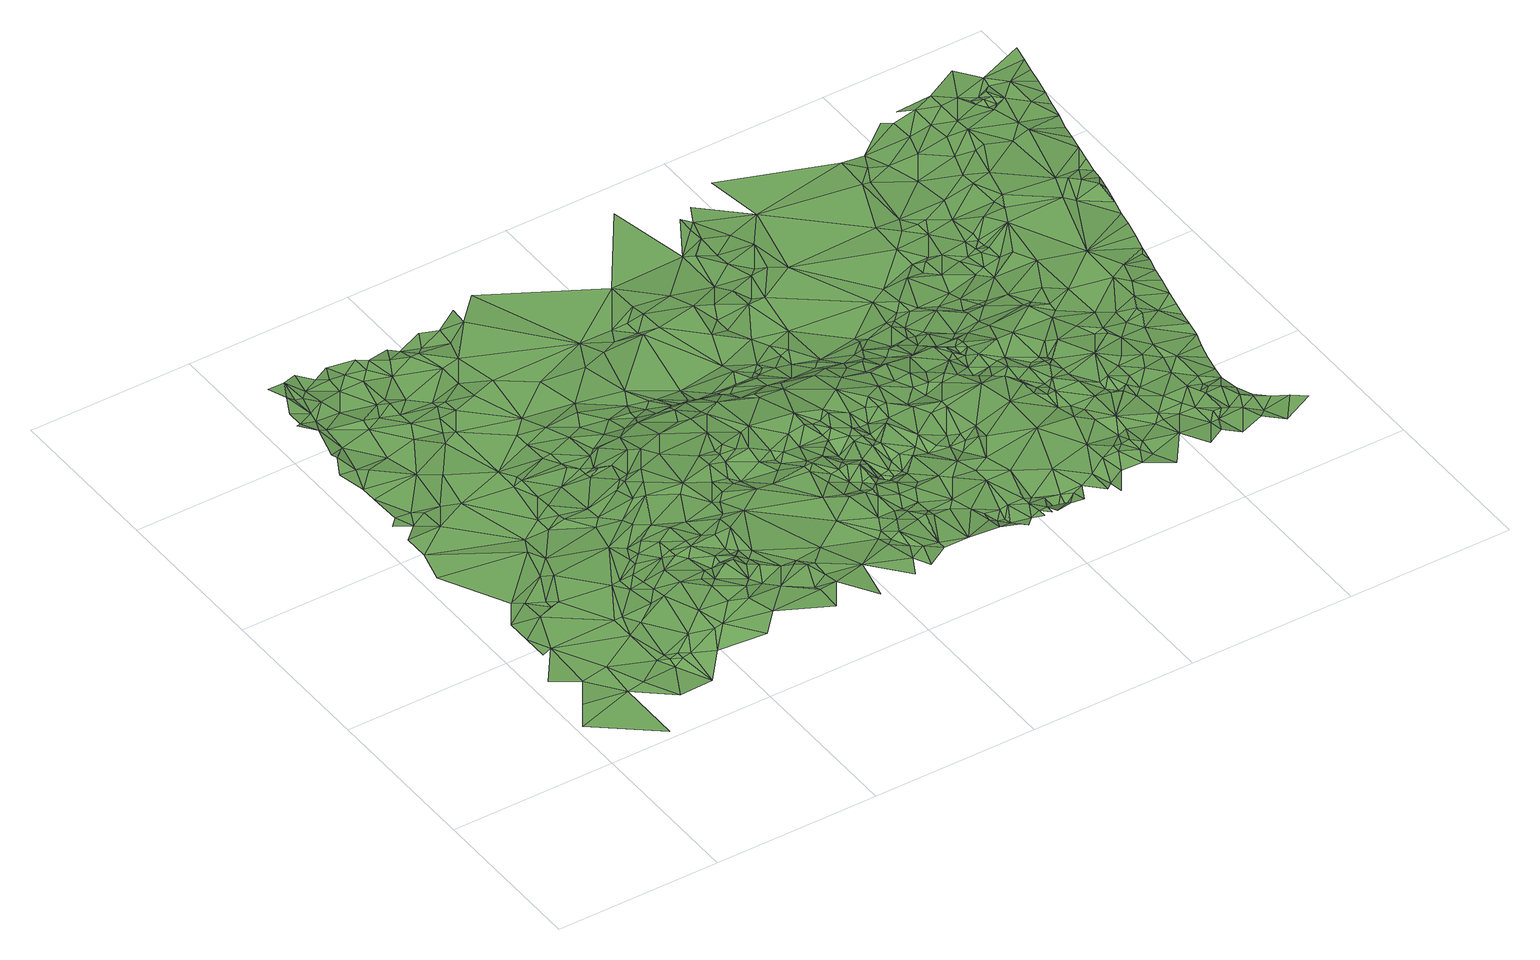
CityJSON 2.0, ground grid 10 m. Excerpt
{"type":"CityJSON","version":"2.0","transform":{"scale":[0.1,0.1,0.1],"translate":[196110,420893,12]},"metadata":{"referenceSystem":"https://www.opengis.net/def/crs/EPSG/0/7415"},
"CityObjects":{
"plantcover1":{"type":"PlantCover","attributes":{"3df_class":"Forest","bgt_fysiekvoorkomen":"groenvoorziening","bgt_status":"bestaand","identificatienamespace":"NL.IMGeo","begroeidterreindeeloptalud":"true","plus_fysiekvoorkomen":"gras- en kruidachtigen","relatievehoogteligging":0,"aantal_punten":0},"geometry":[{"type":"MultiSurface","lod":"1","boundaries":[[[0,1,2]],[[3,2,1]],[[2,4,0]],[[4,5,6]],[[7,5,8]],[[2,9,4]],[[9,5,4]],[[9,2,10]],[[11,8,5]],[[12,8,11]],[[2,13,10]],[[9,14,5]],[[11,15,12]],[[10,16,9]],[[15,17,12]],[[10,13,18]],[[11,5,19]],[[16,10,18]],[[11,20,15]],[[9,16,14]],[[5,14,19]],[[18,13,21]],[[22,20,11]],[[20,23,15]],[[17,24,25]],[[15,26,17]],[[16,18,27]],[[28,25,24]],[[22,11,19]],[[16,27,29]],[[20,22,23]],[[30,31,28]],[[27,18,32]],[[14,16,29]],[[32,18,21]],[[23,26,15]],[[33,29,27]],[[27,32,33]],[[34,35,36]],[[37,32,21]],[[36,31,30]],[[37,33,32]],[[22,38,23]],[[14,29,39]],[[29,33,40]],[[14,41,19]],[[42,37,21]],[[17,26,24]],[[36,43,34]],[[33,37,40]],[[38,26,23]],[[34,43,44]],[[14,39,41]],[[29,40,39]],[[45,30,28]],[[30,46,36]],[[47,22,19]],[[36,46,43]],[[48,37,42]],[[40,37,48]],[[28,24,45]],[[22,47,38]],[[49,50,51]],[[19,41,47]],[[39,52,41]],[[53,50,49]],[[38,54,26]],[[55,39,40]],[[46,30,56]],[[46,56,43]],[[49,51,57]],[[58,48,42]],[[48,59,40]],[[54,24,26]],[[60,51,44]],[[60,44,43]],[[55,52,39]],[[52,61,41]],[[40,59,55]],[[41,61,47]],[[58,59,48]],[[62,63,53]],[[49,62,53]],[[56,30,64]],[[42,65,58]],[[57,51,60]],[[64,30,45]],[[56,60,43]],[[45,24,54]],[[55,66,52]],[[62,67,63]],[[68,67,69]],[[66,61,52]],[[57,70,49]],[[71,59,58]],[[72,55,59]],[[73,54,38]],[[74,47,61]],[[66,75,61]],[[73,38,47]],[[70,62,49]],[[55,72,66]],[[61,76,74]],[[76,61,75]],[[77,67,62]],[[69,67,78]],[[54,79,45]],[[69,80,81]],[[72,59,82]],[[70,57,60]],[[83,75,66]],[[82,59,71]],[[58,65,84]],[[64,85,56]],[[77,78,67]],[[72,83,66]],[[80,69,78]],[[86,71,58]],[[73,47,74]],[[87,74,76]],[[60,56,85]],[[80,88,81]],[[45,89,64]],[[58,84,86]],[[76,75,90]],[[74,87,91]],[[62,92,77]],[[83,90,75]],[[89,45,79]],[[93,72,82]],[[92,62,70]],[[80,94,88]],[[95,88,96]],[[91,73,74]],[[90,87,76]],[[97,78,77]],[[72,98,83]],[[79,54,99]],[[78,100,80]],[[94,96,88]],[[93,98,72]],[[101,82,71]],[[102,91,87]],[[73,99,54]],[[94,80,103]],[[104,93,82]],[[101,71,86]],[[90,102,87]],[[105,70,60]],[[103,80,100]],[[103,96,94]],[[106,77,92]],[[83,107,90]],[[97,77,106]],[[91,102,108]],[[64,89,109]],[[100,78,97]],[[101,104,82]],[[73,91,108]],[[98,93,104]],[[64,110,85]],[[111,83,98]],[[111,107,83]],[[89,79,112]],[[85,113,60]],[[96,103,114]],[[92,70,105]],[[90,115,102]],[[102,116,108]],[[107,117,90]],[[118,98,104]],[[112,79,119]],[[103,100,114]],[[86,84,120]],[[90,117,115]],[[115,116,102]],[[119,79,99]],[[110,64,109]],[[121,96,114]],[[104,101,122]],[[123,101,86]],[[111,98,118]],[[112,124,89]],[[125,118,104]],[[126,73,108]],[[105,60,113]],[[104,122,125]],[[107,127,117]],[[89,124,128]],[[106,92,129]],[[111,127,107]],[[109,89,128]],[[116,130,108]],[[100,97,131]],[[117,132,115]],[[133,111,118]],[[114,100,131]],[[120,123,86]],[[99,73,134]],[[125,135,118]],[[101,123,122]],[[113,85,110]],[[136,97,106]],[[127,132,117]],[[115,137,116]],[[135,133,118]],[[133,127,111]],[[134,73,126]],[[112,119,138]],[[130,126,108]],[[139,119,99]],[[140,121,114]],[[141,92,105]],[[122,142,125]],[[124,112,138]],[[129,92,141]],[[135,125,142]],[[84,143,120]],[[137,115,132]],[[130,116,137]],[[136,106,129]],[[109,128,144]],[[119,139,138]],[[131,97,136]],[[122,145,142]],[[114,146,140]],[[84,147,143]],[[99,134,139]],[[146,114,131]],[[135,148,133]],[[123,149,122]],[[110,109,150]],[[144,150,109]],[[135,142,148]],[[128,124,151]],[[133,152,127]],[[153,132,127]],[[122,149,145]],[[154,105,113]],[[142,145,148]],[[105,154,141]],[[155,129,141]],[[137,132,153]],[[138,151,124]],[[128,151,144]],[[148,156,133]],[[157,123,120]],[[152,133,156]],[[136,129,158]],[[113,110,159]],[[158,129,155]],[[130,137,160]],[[161,126,130]],[[162,139,134]],[[127,163,153]],[[152,163,127]],[[161,134,126]],[[145,164,148]],[[145,149,164]],[[157,149,123]],[[140,146,165]],[[166,146,131]],[[120,143,167]],[[139,168,138]],[[113,159,154]],[[160,137,153]],[[156,148,169]],[[136,170,131]],[[148,164,169]],[[158,171,136]],[[172,110,150]],[[152,156,169]],[[150,144,172]],[[149,157,164]],[[173,141,154]],[[161,162,134]],[[168,139,162]],[[120,174,157]],[[165,146,166]],[[167,175,120]],[[136,171,170]],[[166,131,170]],[[155,141,176]],[[158,155,177]],[[164,178,169]],[[143,147,179]],[[180,144,151]],[[159,173,154]],[[157,178,164]],[[175,174,120]],[[177,171,158]],[[138,181,151]],[[152,182,163]],[[160,183,130]],[[169,182,152]],[[143,179,167]],[[184,153,163]],[[185,159,110]],[[184,160,153]],[[183,161,130]],[[138,168,186]],[[176,141,173]],[[178,182,169]],[[172,144,187]],[[144,180,187]],[[155,188,177]],[[162,189,168]],[[186,181,138]],[[110,172,190]],[[161,191,162]],[[192,178,157]],[[166,193,165]],[[170,194,166]],[[179,195,167]],[[159,196,173]],[[167,195,175]],[[192,157,174]],[[163,182,184]],[[155,176,188]],[[171,197,170]],[[189,162,191]],[[190,185,110]],[[177,197,171]],[[198,151,181]],[[192,174,175]],[[189,186,168]],[[180,151,199]],[[194,193,166]],[[151,198,199]],[[200,160,184]],[[173,196,176]],[[194,170,197]],[[175,195,201]],[[201,192,175]],[[202,183,160]],[[186,189,203]],[[204,191,161]],[[178,205,182]],[[200,202,160]],[[187,180,199]],[[206,172,187]],[[192,207,178]],[[191,208,189]],[[204,161,183]],[[193,194,209]],[[181,210,198]],[[172,206,190]],[[176,211,188]],[[211,176,196]],[[181,186,212]],[[189,208,203]],[[213,196,159]],[[194,197,209]],[[205,184,182]],[[179,214,195]],[[199,198,215]],[[203,212,186]],[[215,198,210]],[[210,181,212]],[[159,185,213]],[[201,207,192]],[[214,179,216]],[[195,214,201]],[[191,204,208]],[[217,187,199]],[[178,207,205]],[[187,217,206]],[[212,215,210]],[[205,200,184]],[[204,183,202]],[[218,177,188]],[[217,199,215]],[[197,219,209]],[[196,220,211]],[[197,177,218]],[[206,221,190]],[[200,222,202]],[[188,211,223]],[[224,185,190]],[[212,203,225]],[[214,207,201]],[[203,208,226]],[[225,215,212]],[[205,222,200]],[[217,221,206]],[[213,220,196]],[[219,227,209]],[[228,217,215]],[[197,229,219]],[[208,204,230]],[[231,204,202]],[[232,202,222]],[[221,224,190]],[[225,203,226]],[[228,215,225]],[[224,213,185]],[[223,211,220]],[[223,218,188]],[[232,231,202]],[[208,230,226]],[[233,217,228]],[[197,218,229]],[[221,217,233]],[[219,234,227]],[[219,229,234]],[[205,235,222]],[[236,204,231]],[[228,225,237]],[[222,235,232]],[[238,205,207]],[[204,239,230]],[[237,233,228]],[[237,225,226]],[[240,224,221]],[[207,214,241]],[[213,242,220]],[[243,221,233]],[[234,229,244]],[[245,231,232]],[[204,236,239]],[[220,242,223]],[[229,218,244]],[[243,233,237]],[[226,230,246]],[[245,232,235]],[[243,240,221]],[[234,244,247]],[[248,214,249]],[[224,250,213]],[[251,218,223]],[[236,231,252]],[[237,226,246]],[[231,245,252]],[[253,224,240]],[[244,218,251]],[[254,214,248]],[[207,241,238]],[[242,251,223]],[[254,241,214]],[[255,235,205]],[[256,234,247]],[[235,257,245]],[[258,243,237]],[[252,245,257]],[[205,238,255]],[[242,213,259]],[[236,252,260]],[[261,247,244]],[[224,253,250]],[[239,236,262]],[[263,240,243]],[[237,246,264]],[[261,244,251]],[[265,257,235]],[[252,257,260]],[[230,239,266]],[[258,237,264]],[[236,260,262]],[[246,230,266]],[[263,253,240]],[[213,250,259]],[[263,243,258]],[[267,239,262]],[[254,248,268]],[[241,254,269]],[[265,235,255]],[[247,270,256]],[[238,241,271]],[[272,248,273]],[[268,269,254]],[[261,270,247]],[[260,257,274]],[[239,267,266]],[[269,271,241]],[[275,257,265]],[[268,248,272]],[[267,262,276]],[[262,260,277]],[[278,264,246]],[[279,258,264]],[[263,258,279]],[[280,269,268]],[[280,271,269]],[[271,281,238]],[[276,262,277]],[[238,282,255]],[[274,257,275]],[[280,268,272]],[[283,253,263]],[[266,267,276]],[[284,261,251]],[[250,253,283]],[[273,285,272]],[[266,286,246]],[[277,260,287]],[[287,260,274]],[[282,238,281]],[[278,246,286]],[[279,288,263]],[[289,265,255]],[[280,290,271]],[[291,279,264]],[[292,275,265]],[[293,280,272]],[[288,283,263]],[[281,271,290]],[[261,284,270]],[[294,264,278]],[[251,242,295]],[[282,296,255]],[[292,265,289]],[[297,276,277]],[[291,264,294]],[[297,266,276]],[[272,285,293]],[[298,288,279]],[[275,299,274]],[[296,300,255]],[[259,250,301]],[[300,289,255]],[[280,302,290]],[[287,274,303]],[[297,277,287]],[[259,295,242]],[[294,278,286]],[[293,302,280]],[[291,298,279]],[[299,304,274]],[[305,281,290]],[[282,281,306]],[[292,299,275]],[[283,288,298]],[[307,250,283]],[[308,286,266]],[[303,274,304]],[[282,306,296]],[[270,284,309]],[[310,291,294]],[[297,308,266]],[[311,292,289]],[[294,286,312]],[[250,307,301]],[[281,305,313]],[[284,251,295]],[[287,303,314]],[[300,296,315]],[[316,293,285]],[[317,305,290]],[[281,313,306]],[[318,289,300]],[[319,299,292]],[[314,297,287]],[[302,317,290]],[[296,306,320]],[[321,304,299]],[[291,322,298]],[[322,291,310]],[[323,283,298]],[[303,304,321]],[[312,286,308]],[[289,318,311]],[[293,324,302]],[[320,315,296]],[[292,311,319]],[[319,321,299]],[[325,310,294]],[[323,307,283]],[[315,318,300]],[[314,308,297]],[[298,322,323]],[[326,305,317]],[[313,305,326]],[[324,317,302]],[[320,306,327]],[[325,294,312]],[[324,293,328]],[[306,313,327]],[[322,310,325]],[[316,328,293]],[[311,318,329]],[[295,259,301]],[[320,330,315]],[[321,331,303]],[[320,327,330]],[[315,329,318]],[[319,311,332]],[[333,321,319]],[[307,323,334]],[[334,323,322]],[[331,314,303]],[[335,312,308]],[[317,324,336]],[[308,314,335]],[[326,337,313]],[[327,313,338]],[[329,332,311]],[[317,339,326]],[[340,322,325]],[[340,334,322]],[[312,335,325]],[[330,327,338]],[[315,341,329]],[[324,328,336]],[[332,333,319]],[[313,337,338]],[[339,317,336]],[[333,331,321]],[[315,330,342]],[[339,337,326]],[[343,340,325]],[[343,334,340]],[[330,338,344]],[[315,342,341]],[[329,345,332]],[[301,307,346]],[[341,345,329]],[[347,307,334]],[[328,316,348]],[[330,344,342]],[[325,335,349]],[[350,284,295]],[[349,343,325]],[[336,328,348]],[[332,351,333]],[[338,352,344]],[[337,353,338]],[[354,314,331]],[[347,334,343]],[[345,355,332]],[[344,352,342]],[[314,356,335]],[[339,357,337]],[[345,341,358]],[[333,359,331]],[[360,343,349]],[[336,361,339]],[[338,362,352]],[[342,358,341]],[[332,363,351]],[[338,353,362]],[[301,346,295]],[[357,353,337]],[[348,316,364]],[[355,363,332]],[[365,333,351]],[[342,352,366]],[[348,361,336]],[[349,335,367]],[[360,347,343]],[[358,355,345]],[[366,358,342]],[[314,354,356]],[[361,357,339]],[[362,368,352]],[[359,333,369]],[[369,333,365]],[[366,352,370]],[[316,371,372]],[[360,349,373]],[[316,372,364]],[[352,368,370]],[[363,365,351]],[[359,354,331]],[[335,374,367]],[[366,370,358]],[[357,375,353]],[[335,356,374]],[[373,349,367]],[[347,360,376]],[[368,362,377]],[[353,378,362]],[[348,364,361]],[[379,363,355]],[[379,355,358]],[[307,347,380]],[[346,307,380]],[[368,377,370]],[[360,373,376]],[[370,381,358]],[[378,353,375]],[[365,363,382]],[[359,369,383]],[[377,362,378]],[[354,359,383]],[[346,384,295]],[[370,377,381]],[[369,365,385]],[[373,367,386]],[[357,361,387]],[[367,374,386]],[[388,358,381]],[[387,375,357]],[[382,363,379]],[[383,369,385]],[[358,388,379]],[[364,372,389]],[[374,356,390]],[[365,382,385]],[[381,377,391]],[[392,354,383]],[[372,371,393]],[[391,377,378]],[[376,373,394]],[[385,392,383]],[[394,373,386]],[[372,393,389]],[[378,375,387]],[[381,391,395]],[[388,381,395]],[[371,396,393]],[[371,397,396]],[[364,389,398]],[[295,384,399]],[[382,379,400]],[[356,354,401]],[[400,379,388]],[[392,402,354]],[[361,403,387]],[[376,404,347]],[[385,382,405]],[[385,406,392]],[[364,407,361]],[[390,356,401]],[[346,380,384]],[[389,393,398]],[[386,374,408]],[[378,409,391]],[[410,388,395]],[[374,390,408]],[[391,411,395]],[[405,382,400]],[[376,394,412]],[[385,405,406]],[[400,388,413]],[[414,350,295]],[[378,387,409]],[[396,415,393]],[[413,388,410]],[[401,354,402]],[[397,416,396]],[[406,402,392]],[[410,395,411]],[[398,393,415]],[[394,386,408]],[[411,391,409]],[[407,403,361]],[[417,405,400]],[[417,400,413]],[[364,398,407]],[[415,396,418]],[[404,376,412]],[[396,416,419]],[[408,390,401]],[[420,405,417]],[[380,347,421]],[[405,422,406]],[[398,415,418]],[[423,399,384]],[[422,402,406]],[[347,404,421]],[[424,387,403]],[[411,425,410]],[[413,410,426]],[[418,396,419]],[[422,405,420]],[[384,380,423]],[[412,394,427]],[[426,417,413]],[[424,409,387]],[[409,425,411]],[[420,417,428]],[[295,399,414]],[[408,427,394]],[[398,418,407]],[[425,426,410]],[[420,428,422]],[[428,417,426]],[[402,429,401]],[[399,423,430]],[[408,401,431]],[[422,429,402]],[[419,432,418]],[[403,407,433]],[[434,435,419]],[[424,403,433]],[[409,436,425]],[[404,412,437]],[[437,412,427]],[[436,409,424]],[[419,435,432]],[[407,418,438]],[[422,428,439]],[[423,380,440]],[[418,432,438]],[[426,425,441]],[[428,426,442]],[[380,421,440]],[[443,399,430]],[[425,436,441]],[[431,401,444]],[[435,445,432]],[[435,446,445]],[[422,439,429]],[[447,437,427]],[[430,423,448]],[[427,408,449]],[[404,437,450]],[[408,431,449]],[[442,426,441]],[[401,429,444]],[[428,451,439]],[[451,428,442]],[[436,424,452]],[[436,453,441]],[[448,423,440]],[[438,432,454]],[[447,450,437]],[[455,421,404]],[[433,407,456]],[[457,424,433]],[[449,447,427]],[[407,438,456]],[[432,445,458]],[[436,452,453]],[[450,455,404]],[[414,399,443]],[[432,458,454]],[[429,439,459]],[[443,430,448]],[[431,444,449]],[[460,452,424]],[[459,439,451]],[[461,450,447]],[[456,438,454]],[[462,440,421]],[[463,451,442]],[[460,424,457]],[[441,453,464]],[[442,441,465]],[[457,433,456]],[[445,466,458]],[[466,445,467]],[[459,451,463]],[[468,447,449]],[[450,461,455]],[[453,452,464]],[[468,461,447]],[[469,444,429]],[[463,442,465]],[[429,459,470]],[[468,455,461]],[[454,458,471]],[[452,460,472]],[[441,464,473]],[[474,421,455]],[[466,467,475]],[[449,444,476]],[[473,465,441]],[[440,477,448]],[[470,459,463]],[[470,469,429]],[[471,458,466]],[[464,452,478]],[[460,457,479]],[[452,472,478]],[[474,462,421]],[[480,468,449]],[[454,481,456]],[[476,444,469]],[[448,482,443]],[[483,466,475]],[[484,463,465]],[[460,479,472]],[[477,440,462]],[[471,466,483]],[[470,463,484]],[[485,455,468]],[[486,449,476]],[[481,454,471]],[[482,414,443]],[[449,486,480]],[[483,475,487]],[[488,479,457]],[[487,475,489]],[[471,483,487]],[[480,485,468]],[[464,478,490]],[[478,472,491]],[[490,473,464]],[[482,448,477]],[[469,470,492]],[[493,476,469]],[[472,479,491]],[[485,494,455]],[[455,494,474]],[[484,465,495]],[[465,473,495]],[[471,487,496]],[[496,487,489]],[[497,457,456]],[[474,498,462]],[[470,484,499]],[[498,500,462]],[[491,479,488]],[[496,481,471]],[[462,500,477]],[[493,469,501]],[[490,478,491]],[[501,469,492]],[[480,486,502]],[[492,470,503]],[[490,495,473]],[[485,480,504]],[[486,476,505]],[[470,499,503]],[[497,488,457]],[[484,495,506]],[[504,494,485]],[[499,484,506]],[[505,476,493]],[[481,497,456]],[[480,502,507]],[[502,486,505]],[[507,504,480]],[[508,481,496]],[[509,477,500]],[[510,492,503]],[[493,501,511]],[[501,492,510]],[[496,512,508]],[[513,474,494]],[[503,499,514]],[[474,515,498]],[[502,505,507]],[[505,493,511]],[[504,513,494]],[[498,515,500]],[[482,516,414]],[[488,517,491]],[[499,506,518]],[[510,503,514]],[[477,519,482]],[[511,501,520]],[[501,510,520]],[[495,521,506]],[[504,507,513]],[[490,491,522]],[[514,499,518]],[[523,508,512]],[[490,522,495]],[[515,509,500]],[[477,509,519]],[[524,505,511]],[[507,505,525]],[[474,513,515]],[[508,526,481]],[[506,521,518]],[[524,511,520]],[[517,488,497]],[[508,523,527]],[[525,505,524]],[[526,497,481]],[[528,529,523]],[[514,518,530]],[[495,522,521]],[[510,514,531]],[[520,510,531]],[[517,522,491]],[[518,521,532]],[[524,520,533]],[[509,515,534]],[[519,516,482]],[[535,414,516]],[[509,534,519]],[[529,527,523]],[[518,532,530]],[[526,508,527]],[[531,514,530]],[[536,513,507]],[[525,537,507]],[[538,525,524]],[[533,520,531]],[[521,539,532]],[[538,524,533]],[[513,540,515]],[[521,522,539]],[[515,541,534]],[[537,536,507]],[[529,542,527]],[[537,525,538]],[[540,541,515]],[[543,530,532]],[[527,544,526]],[[545,538,533]],[[526,546,497]],[[543,531,530]],[[531,547,533]],[[532,539,543]],[[527,542,544]],[[548,517,497]],[[529,549,542]],[[539,522,550]],[[545,533,547]],[[519,534,551]],[[552,516,519]],[[534,541,551]],[[553,538,545]],[[538,554,537]],[[555,522,517]],[[546,548,497]],[[556,547,531]],[[550,557,539]],[[551,541,540]],[[519,558,552]],[[545,547,559]],[[554,538,553]],[[550,522,560]],[[561,543,539]],[[561,539,557]],[[556,531,543]],[[542,562,544]],[[549,563,542]],[[554,536,537]],[[544,564,526]],[[519,551,558]],[[553,545,559]],[[560,522,555]],[[546,526,565]],[[548,566,517]],[[542,563,562]],[[566,567,517]],[[567,555,517]],[[568,540,513]],[[569,559,547]],[[547,556,570]],[[543,561,571]],[[549,572,563]],[[568,513,536]],[[516,552,573]],[[562,564,544]],[[564,565,526]],[[557,550,574]],[[575,556,543]],[[570,569,547]],[[576,572,549]],[[571,575,543]],[[550,560,574]],[[577,552,558]],[[563,578,562]],[[574,561,557]],[[553,559,579]],[[546,580,548]],[[540,581,551]],[[582,571,561]],[[583,536,554]],[[562,578,564]],[[566,548,584]],[[575,585,556]],[[586,554,553]],[[577,573,552]],[[560,555,587]],[[578,563,588]],[[575,571,582]],[[570,556,589]],[[579,559,569]],[[572,588,563]],[[546,590,580]],[[558,551,591]],[[565,590,546]],[[592,555,567]],[[585,589,556]],[[516,573,593]],[[567,566,594]],[[566,584,594]],[[574,560,587]],[[582,561,595]],[[561,574,595]],[[596,585,575]],[[589,569,570]],[[548,597,584]],[[580,597,548]],[[587,555,592]],[[582,596,575]],[[592,567,594]],[[516,593,598]],[[586,553,579]],[[599,564,578]],[[600,589,585]],[[588,599,578]],[[600,585,596]],[[581,591,551]],[[540,601,581]],[[594,584,602]],[[583,554,586]],[[597,602,584]],[[565,564,603]],[[592,594,604]],[[582,605,596]],[[569,606,579]],[[587,607,574]],[[607,595,574]],[[558,608,577]],[[565,603,590]],[[605,582,595]],[[609,569,589]],[[605,600,596]],[[603,564,599]],[[602,604,594]],[[592,610,587]],[[600,611,589]],[[591,608,558]],[[572,576,612]],[[568,536,583]],[[580,590,613]],[[580,613,597]],[[606,569,609]],[[577,614,573]],[[588,572,612]],[[604,610,592]],[[605,615,600]],[[568,601,540]],[[587,616,607]],[[579,617,586]],[[617,579,606]],[[607,616,595]],[[597,618,602]],[[593,573,619]],[[615,611,600]],[[611,620,589]],[[620,609,589]],[[602,618,604]],[[599,588,621]],[[616,587,610]],[[608,591,581]],[[590,603,613]],[[593,619,598]],[[622,583,586]],[[604,618,610]],[[606,623,617]],[[586,617,622]],[[623,606,609]],[[595,624,605]],[[608,614,577]],[[614,619,573]],[[603,599,621]],[[625,618,597]],[[624,595,616]],[[624,615,605]],[[625,597,613]],[[581,601,608]],[[621,588,612]],[[611,615,626]],[[616,610,627]],[[620,628,609]],[[609,628,623]],[[622,629,583]],[[611,626,620]],[[610,618,630]],[[603,631,613]],[[632,622,617]],[[568,583,629]],[[624,626,615]],[[627,610,633]],[[628,620,626]],[[616,627,634]],[[603,621,635]],[[618,625,636]],[[610,630,633]],[[623,637,617]],[[630,618,638]],[[629,622,632]],[[618,636,638]],[[639,625,613]],[[640,631,603]],[[637,623,628]],[[624,616,641]],[[621,612,642]],[[634,627,633]],[[634,641,616]],[[637,632,617]],[[631,639,613]],[[643,601,568]],[[644,603,635]],[[645,568,629]],[[614,646,619]],[[644,640,603]],[[630,647,633]],[[635,621,642]],[[636,625,648]],[[601,646,608]],[[647,630,638]],[[645,629,632]],[[647,634,633]],[[646,649,619]],[[614,608,646]],[[624,650,626]],[[639,648,625]],[[628,626,651]],[[645,643,568]],[[642,612,652]],[[647,653,634]],[[654,645,632]],[[631,655,639]],[[624,641,650]],[[640,655,631]],[[637,654,632]],[[635,642,652]],[[656,657,612]],[[650,651,626]],[[637,628,658]],[[639,659,648]],[[653,660,634]],[[651,658,628]],[[655,659,639]],[[661,638,636]],[[660,641,634]],[[640,662,655]],[[612,657,652]],[[636,648,661]],[[638,661,647]],[[640,644,662]],[[653,647,663]],[[664,644,635]],[[665,654,637]],[[659,655,662]],[[652,666,635]],[[667,657,656]],[[654,668,645]],[[648,659,661]],[[660,653,663]],[[645,668,643]],[[662,644,669]],[[658,670,637]],[[664,635,666]],[[637,670,665]],[[664,669,644]],[[662,671,659]],[[643,672,601]],[[647,661,663]],[[669,671,662]],[[665,673,654]],[[658,651,674]],[[641,675,650]],[[676,652,657]],[[659,671,677]],[[652,676,666]],[[678,651,650]],[[658,674,670]],[[659,677,661]],[[670,679,665]],[[667,680,657]],[[641,660,681]],[[601,682,646]],[[668,654,673]],[[667,683,680]],[[657,684,676]],[[680,684,657]],[[671,669,685]],[[679,670,686]],[[663,681,660]],[[674,686,670]],[[679,673,665]],[[664,666,687]],[[664,688,669]],[[674,651,678]],[[671,685,677]],[[668,689,643]],[[666,676,687]],[[677,690,661]],[[684,691,676]],[[692,663,661]],[[675,641,681]],[[680,691,684]],[[650,675,678]],[[679,686,693]],[[686,674,693]],[[669,688,685]],[[601,672,682]],[[680,683,694]],[[664,687,688]],[[676,691,695]],[[663,696,681]],[[697,691,680]],[[673,698,668]],[[676,695,687]],[[690,677,699]],[[663,692,696]],[[689,672,643]],[[677,685,699]],[[661,690,700]],[[701,693,674]],[[694,697,680]],[[702,668,698]],[[702,689,668]],[[697,695,691]],[[703,692,661]],[[674,678,701]],[[679,704,673]],[[683,705,694]],[[687,695,706]],[[700,703,661]],[[693,707,679]],[[681,708,675]],[[678,675,709]],[[706,710,687]],[[706,695,711]],[[690,699,700]],[[712,688,687]],[[685,688,713]],[[673,704,698]],[[714,702,698]],[[715,695,697]],[[696,692,716]],[[699,685,713]],[[689,702,714]],[[709,701,678]],[[717,709,675]],[[708,717,675]],[[712,687,710]],[[710,706,711]],[[703,716,692]],[[646,718,719]],[[694,720,697]],[[715,711,695]],[[721,681,696]],[[707,693,701]],[[704,679,707]],[[705,722,694]],[[720,715,697]],[[700,716,703]],[[681,721,708]],[[723,689,714]],[[696,716,721]],[[689,723,672]],[[724,714,698]],[[712,725,688]],[[700,699,726]],[[727,701,709]],[[725,713,688]],[[726,699,713]],[[705,728,722]],[[720,694,729]],[[727,709,717]],[[722,729,694]],[[730,710,711]],[[715,730,711]],[[730,712,710]],[[731,698,704]],[[682,732,646]],[[724,723,714]],[[731,724,698]],[[733,717,708]],[[700,734,716]],[[720,735,715]],[[713,725,726]],[[682,672,736]],[[737,720,729]],[[730,715,735]],[[737,735,720]],[[708,721,733]],[[712,738,725]],[[726,739,700]],[[672,723,740]],[[716,741,721]],[[727,717,733]],[[742,704,707]],[[722,743,729]],[[730,738,712]],[[731,704,742]],[[728,744,722]],[[734,741,716]],[[707,701,745]],[[700,739,734]],[[737,729,743]],[[745,701,727]],[[740,736,672]],[[740,723,724]],[[731,746,724]],[[731,742,746]],[[682,736,747]],[[748,742,707]],[[722,744,743]],[[732,718,646]],[[738,749,725]],[[726,725,750]],[[751,746,742]],[[724,746,752]],[[745,727,733]],[[751,742,748]],[[752,740,724]],[[749,753,725]],[[726,750,739]],[[728,754,744]],[[748,707,755]],[[739,756,734]],[[740,757,736]],[[746,751,758]],[[757,747,736]],[[759,741,734]],[[732,682,747]],[[755,707,745]],[[758,752,746]],[[725,753,750]],[[756,759,734]],[[758,751,760]],[[761,733,721]],[[760,751,748]],[[721,741,761]],[[740,762,757]],[[760,763,758]],[[762,747,757]],[[758,764,752]],[[764,758,763]],[[739,765,756]],[[759,766,741]],[[767,740,752]],[[764,768,752]],[[750,769,739]],[[767,762,740]],[[756,765,759]],[[769,765,739]],[[770,760,748]],[[748,755,770]],[[752,768,767]],[[747,771,732]],[[745,733,772]],[[761,741,766]],[[755,745,770]],[[770,763,760]],[[762,773,747]],[[759,765,766]],[[764,763,770]],[[774,768,764]],[[772,733,761]],[[768,774,767]],[[767,773,762]],[[774,764,770]],[[747,775,771]],[[765,769,776]],[[771,777,732]],[[732,777,718]],[[770,745,772]],[[761,766,778]],[[773,775,747]],[[766,765,779]],[[780,765,776]],[[766,779,778]],[[767,774,781]],[[782,774,770]],[[780,779,765]],[[761,778,783]],[[771,784,777]],[[718,777,785]],[[767,786,773]],[[761,783,772]],[[782,781,774]],[[775,784,771]],[[786,767,781]],[[779,787,778]],[[777,784,785]],[[788,783,778]],[[789,775,773]],[[790,781,782]],[[778,787,788]],[[786,789,773]],[[770,772,791]],[[791,782,770]],[[786,781,790]],[[783,792,772]],[[775,793,784]],[[783,788,794]],[[784,795,785]],[[790,782,791]],[[796,786,790]],[[775,789,797]],[[798,783,794]],[[786,796,789]],[[775,797,793]],[[783,798,792]],[[772,792,799]],[[784,793,795]],[[772,800,791]],[[801,772,799]],[[794,792,798]],[[796,802,789]],[[785,795,803]],[[803,804,785]],[[796,790,805]],[[797,789,802]],[[806,800,772]],[[806,772,801]],[[793,797,807]],[[791,805,790]],[[793,808,795]],[[793,807,808]],[[802,796,809]],[[797,802,810]],[[797,810,807]],[[811,791,800]],[[812,803,795]],[[796,813,809]],[[808,812,795]],[[805,791,811]],[[796,805,813]],[[802,809,810]],[[800,806,814]],[[807,815,808]],[[807,810,815]],[[811,800,816]],[[800,814,817]],[[800,817,816]],[[812,808,818]],[[809,813,810]],[[818,808,815]],[[819,805,811]],[[820,821,812]],[[817,814,822]],[[811,816,819]],[[820,812,818]],[[823,816,817]],[[815,810,824]],[[817,822,823]],[[813,805,825]],[[815,826,818]],[[810,813,827]],[[828,816,823]],[[819,816,828]],[[820,818,826]],[[829,805,819]],[[826,815,830]],[[805,829,825]],[[824,810,827]],[[815,824,830]],[[827,813,825]],[[819,828,831]],[[826,830,832]],[[829,819,831]],[[820,826,833]],[[830,824,834]],[[835,826,832]],[[832,830,836]],[[830,834,836]],[[832,836,835]],[[834,824,837]],[[836,834,837]],[[827,838,824]],[[829,839,825]],[[840,835,836]],[[836,837,840]],[[838,837,824]],[[841,826,835]],[[827,825,842]],[[840,843,835]],[[825,839,844]],[[826,841,833]],[[840,837,838]],[[838,843,840]],[[843,845,835]],[[838,827,846]],[[825,844,842]],[[845,843,838]],[[835,845,841]],[[846,827,842]],[[847,845,838]],[[847,838,846]],[[847,841,845]],[[846,842,848]],[[846,849,847]],[[849,846,848]],[[841,847,850]],[[849,851,847]],[[847,851,852]],[[850,847,852]],[[850,853,841]]]}]}
},
"vertices":[
[13,47,7],[3,32,7],[38,42,8],[38,2,8],[23,62,8],[23,92,10],[8,72,8],[18,92,8],[18,107,8],[38,62,11],[48,42,10],[33,117,10],[18,122,8],[58,22,10],[63,77,11],[33,132,9],[63,52,11],[28,137,8],[68,42,11],[63,92,11],[43,122,9],[78,22,11],[48,122,10],[43,127,9],[58,167,9],[8,177,7],[53,147,8],[68,47,13],[13,197,7],[68,52,12],[33,212,7],[13,212,7],[73,42,15],[73,47,15],[18,232,6],[13,227,6],[23,222,5],[78,42,16],[58,142,10],[73,82,12],[83,52,20],[68,92,11],[88,32,20],[28,232,5],[18,252,5],[63,177,8],[33,227,6],[78,117,11],[93,42,26],[23,277,6],[13,277,7],[18,262,5],[83,87,17],[18,287,10],[63,157,9],[88,82,23],[43,227,6],[28,272,7],[98,42,27],[93,57,28],[48,257,5],[83,107,13],[28,297,5],[18,292,8],[53,222,7],[113,22,27],[88,92,21],[23,312,9],[13,317,13],[18,322,9],[43,277,5],[108,52,31],[98,82,28],[93,142,13],[83,117,12],[88,102,19],[88,112,17],[28,312,7],[28,322,6],[78,177,8],[28,327,8],[18,332,9],[108,67,31],[98,97,26],[123,32,31],[58,247,7],[118,47,32],[93,117,19],[23,342,11],[78,187,8],[103,107,25],[93,122,18],[48,302,5],[108,77,29],[28,342,7],[18,352,12],[28,352,12],[43,322,5],[113,82,29],[98,162,11],[38,332,8],[123,57,31],[98,122,20],[33,342,6],[113,72,30],[63,282,5],[48,307,8],[108,102,28],[98,132,17],[83,217,8],[83,232,8],[113,97,27],[88,182,10],[73,267,8],[38,347,5],[108,117,27],[103,127,23],[108,107,28],[118,82,28],[88,177,11],[138,47,31],[38,357,9],[128,62,30],[133,57,28],[88,192,10],[123,77,33],[108,142,22],[118,102,30],[88,202,9],[58,307,5],[113,132,26],[53,337,5],[118,107,30],[123,87,31],[108,152,18],[123,82,30],[63,317,5],[118,122,29],[103,177,11],[103,167,12],[48,352,5],[68,292,7],[128,77,33],[153,32,32],[88,217,10],[133,72,31],[53,347,6],[153,17,31],[133,82,30],[138,67,32],[88,222,9],[103,202,9],[133,92,28],[128,107,29],[78,277,6],[68,302,6],[133,87,28],[148,62,30],[68,312,7],[83,272,8],[128,122,28],[123,152,28],[118,157,25],[133,102,31],[138,77,29],[58,357,5],[63,347,5],[153,37,30],[118,172,20],[138,87,28],[68,337,5],[68,317,6],[108,227,9],[83,287,7],[153,57,32],[158,52,33],[88,297,6],[78,312,5],[143,82,29],[163,32,33],[113,212,11],[118,197,12],[143,102,31],[138,142,29],[143,112,30],[108,252,8],[123,177,22],[113,217,10],[88,302,5],[123,172,24],[108,242,8],[128,162,28],[158,62,29],[73,352,7],[73,342,7],[163,42,31],[93,287,8],[83,332,5],[118,202,11],[118,207,11],[148,117,28],[163,52,32],[148,127,29],[128,177,23],[143,147,31],[158,112,29],[113,227,10],[173,62,31],[133,172,28],[78,347,8],[123,197,16],[93,297,7],[128,192,19],[118,262,8],[183,37,32],[123,202,13],[178,12,31],[128,212,12],[108,322,6],[88,342,7],[108,292,8],[128,232,11],[153,127,27],[108,307,6],[123,247,10],[138,192,25],[143,187,27],[93,352,5],[133,212,15],[98,337,8],[148,177,28],[158,142,28],[158,132,28],[133,217,11],[98,347,5],[173,122,30],[163,152,31],[143,207,21],[193,77,30],[163,162,30],[138,237,10],[203,52,30],[123,297,8],[143,222,13],[103,337,8],[168,137,26],[158,192,27],[108,342,6],[208,27,32],[203,17,30],[148,257,8],[118,322,8],[168,142,26],[143,247,11],[203,42,33],[198,97,30],[113,352,7],[173,137,25],[153,217,16],[143,282,8],[173,152,28],[123,337,6],[173,157,30],[153,232,12],[158,212,21],[183,122,29],[178,177,29],[173,162,29],[213,37,31],[208,47,31],[123,347,8],[208,57,30],[218,32,32],[213,17,32],[188,142,28],[193,132,27],[178,162,31],[183,157,29],[173,197,25],[163,222,15],[213,47,34],[213,67,30],[208,87,33],[168,237,11],[138,347,7],[228,27,30],[178,192,28],[188,152,31],[163,227,15],[203,117,32],[218,57,33],[173,217,17],[203,122,32],[228,32,30],[178,207,24],[178,297,8],[208,92,31],[193,167,29],[173,227,13],[198,137,26],[208,107,29],[168,277,10],[228,52,32],[198,147,28],[198,142,25],[223,67,30],[218,87,31],[173,247,12],[188,192,27],[138,357,8],[178,212,22],[208,122,32],[188,197,25],[223,82,30],[198,167,31],[218,102,28],[243,27,30],[228,62,31],[213,112,29],[208,127,30],[218,92,29],[203,142,28],[183,217,18],[178,232,13],[233,52,33],[188,212,21],[228,67,29],[223,87,31],[238,52,31],[218,112,30],[223,97,29],[213,152,29],[218,127,29],[213,142,27],[183,232,12],[198,197,27],[238,57,30],[233,77,30],[228,92,29],[238,67,29],[188,217,17],[223,112,31],[228,107,32],[193,217,17],[228,97,31],[223,117,29],[183,282,10],[198,232,11],[248,52,30],[198,212,19],[153,362,8],[223,132,29],[233,97,27],[238,87,29],[223,162,32],[228,122,25],[218,187,28],[243,77,30],[233,112,30],[223,152,31],[198,217,15],[253,57,31],[238,92,27],[228,127,24],[258,47,29],[228,137,28],[233,107,30],[208,207,21],[238,97,22],[228,142,28],[238,102,24],[263,27,28],[263,37,26],[208,212,18],[213,197,23],[248,82,28],[208,217,15],[243,97,24],[248,92,27],[238,127,30],[208,282,11],[243,102,25],[238,132,30],[228,152,29],[193,287,9],[233,142,31],[213,207,19],[258,77,31],[243,117,31],[263,42,27],[218,192,27],[248,97,25],[233,152,29],[268,37,23],[218,212,18],[248,107,25],[273,32,23],[273,22,29],[273,42,25],[198,297,8],[243,127,31],[233,187,27],[238,157,31],[263,72,31],[228,227,14],[243,137,30],[238,152,32],[278,62,29],[233,202,19],[258,102,28],[248,117,31],[253,107,28],[223,217,14],[248,122,29],[218,327,7],[273,37,22],[278,22,26],[248,127,30],[278,42,26],[283,27,25],[248,137,28],[228,237,11],[248,147,31],[208,287,8],[273,82,31],[263,107,28],[258,127,33],[233,212,17],[253,137,28],[253,167,31],[208,297,8],[238,197,22],[288,37,26],[278,72,29],[288,22,28],[288,27,28],[268,102,25],[233,217,14],[288,42,26],[258,147,30],[218,282,11],[268,112,31],[263,132,31],[218,307,8],[253,187,27],[293,27,28],[293,22,28],[238,217,14],[218,297,10],[248,202,17],[238,222,12],[263,142,32],[278,97,28],[273,102,28],[293,42,24],[243,227,12],[293,62,29],[288,77,30],[298,37,25],[263,152,32],[283,92,26],[243,222,13],[238,262,11],[268,142,32],[283,107,27],[278,132,32],[303,32,18],[303,22,30],[248,217,14],[263,177,28],[273,157,31],[308,37,23],[288,97,28],[283,122,32],[253,247,11],[308,27,24],[263,192,24],[243,287,11],[288,102,29],[293,92,32],[258,217,12],[313,52,28],[238,302,10],[308,32,19],[278,137,30],[258,227,11],[263,202,17],[313,32,25],[298,92,30],[313,22,28],[293,122,32],[298,102,30],[278,172,28],[273,187,23],[258,237,11],[293,127,32],[318,32,28],[323,82,31],[248,262,9],[288,147,30],[248,272,9],[278,177,25],[268,207,16],[283,157,30],[263,227,13],[278,197,17],[293,142,26],[273,212,12],[328,37,28],[253,282,11],[288,172,29],[283,187,23],[328,22,28],[273,242,11],[293,157,31],[268,272,11],[263,327,8],[323,107,32],[298,147,29],[263,297,8],[288,177,25],[303,142,30],[318,127,33],[333,27,26],[288,192,19],[288,202,15],[338,57,30],[338,42,31],[333,17,28],[343,32,27],[303,157,27],[303,172,27],[308,147,31],[298,187,19],[268,287,10],[253,377,8],[298,217,11],[298,212,13],[293,202,16],[313,142,31],[278,272,11],[273,277,9],[348,42,31],[318,157,28],[348,47,31],[303,192,19],[343,77,33],[308,177,23],[343,92,29],[353,27,31],[323,137,29],[283,292,10],[268,322,10],[308,197,15],[303,212,12],[333,127,31],[318,172,27],[323,142,26],[278,307,10],[308,192,19],[328,132,30],[323,147,28],[353,47,30],[358,37,31],[358,57,27],[353,72,30],[338,107,31],[338,117,31],[323,237,11],[318,187,18],[318,177,24],[323,157,27],[363,32,29],[278,332,10],[333,142,27],[323,162,28],[368,17,31],[278,317,9],[358,47,31],[318,197,16],[348,87,31],[293,292,11],[328,157,27],[318,217,13],[343,102,31],[323,167,28],[318,212,14],[338,132,32],[363,42,31],[323,177,22],[353,82,30],[288,297,9],[338,122,30],[278,342,9],[343,112,29],[333,152,29],[328,162,25],[348,102,31],[278,352,10],[363,57,29],[328,167,26],[303,287,10],[348,107,30],[363,67,31],[348,112,29],[333,162,27],[323,197,15],[338,142,29],[298,312,11],[328,192,18],[348,127,30],[333,172,26],[383,37,31],[363,87,31],[293,327,9],[333,167,27],[343,142,29],[323,207,14],[353,112,31],[283,347,9],[333,177,22],[378,52,29],[323,217,12],[328,197,16],[348,157,29],[363,102,31],[343,177,22],[353,132,28],[338,182,20],[328,222,12],[358,122,31],[373,87,29],[333,217,14],[358,127,30],[358,132,29],[383,57,31],[363,112,29],[343,207,17],[363,117,29],[373,92,28],[378,82,31],[358,157,29],[383,52,30],[333,242,12],[383,77,29],[333,227,14],[313,332,11],[363,127,29],[373,97,29],[288,357,10],[353,172,26],[353,182,22],[393,52,29],[363,132,27],[338,217,14],[378,87,28],[393,22,30],[403,37,29],[353,192,21],[378,97,31],[368,142,29],[383,117,31],[383,87,30],[373,137,31],[393,67,31],[348,212,14],[398,57,31],[403,27,31],[348,242,13],[388,82,29],[353,197,19],[388,92,30],[358,267,11],[358,217,15],[363,192,21],[378,172,28],[403,52,29],[388,102,30],[378,177,25],[358,207,18],[408,37,29],[383,157,28],[358,287,12],[413,22,28],[408,42,31],[398,92,31],[363,197,19],[408,67,31],[408,82,30],[358,252,11],[393,107,31],[413,42,31],[393,132,29],[368,197,19],[423,37,30],[413,57,31],[388,142,30],[418,42,29],[363,232,15],[403,102,31],[403,122,29],[378,192,22],[358,242,12],[398,127,31],[378,222,15],[428,27,29],[413,62,29],[383,212,18],[388,162,27],[383,177,25],[418,67,28],[418,62,30],[418,72,30],[413,97,28],[363,247,14],[423,57,31],[398,132,31],[388,167,28],[373,342,12],[308,367,11],[428,47,30],[403,147,29],[433,32,27],[368,252,11],[373,247,14],[418,92,30],[413,107,30],[393,182,27],[438,17,29],[433,42,30],[429,66,28],[378,237,14],[373,322,11],[403,172,28],[413,132,28],[431,55,28],[368,277,12],[434,45,29],[431,75,27],[418,122,29],[378,267,12],[413,142,28],[383,222,18],[442,39,28],[450,33,29],[403,202,27],[383,237,15],[373,287,11],[393,222,20],[433,85,27],[438,103,28],[388,232,19],[388,247,16],[435,94,28],[458,27,29],[398,217,25],[423,132,30],[378,277,12],[388,237,18],[423,137,30],[393,232,20],[428,167,28],[383,277,13],[393,237,18],[393,242,18],[433,132,27],[428,147,29],[393,267,15],[393,247,19],[440,113,28],[408,237,27],[378,322,10],[428,192,29],[398,282,16],[403,252,23],[398,307,12],[442,122,27],[383,332,11],[433,157,30],[446,141,27],[444,131,27],[413,257,25],[413,247,28],[438,172,29],[393,327,11],[388,342,10],[413,277,24],[448,151,28],[450,160,28],[413,287,23],[418,257,28],[443,237,28],[455,180,27],[408,322,16],[453,170,27],[413,337,15],[423,277,27],[418,302,23],[453,177,26],[457,189,28],[448,232,27],[459,199,29],[428,297,26],[413,352,14],[408,357,13],[448,252,29],[461,209,28],[423,317,24],[423,332,22],[433,297,28],[433,312,28],[453,247,30],[423,347,22],[448,292,27],[463,218,29],[433,322,27],[458,242,30],[463,232,32],[433,337,27],[463,252,28],[433,347,27],[418,357,16],[465,228,30],[467,238,30],[453,317,29],[458,292,30],[443,337,28],[458,302,28],[469,247,28],[473,267,28],[448,327,28],[471,257,28],[448,332,27],[453,357,28],[453,322,27],[453,332,27],[453,327,29],[458,322,27],[463,322,29],[475,276,28],[458,327,29],[463,342,29],[480,296,27],[458,332,29],[477,286,27],[463,337,27],[473,312,29],[473,332,29],[482,306,27],[484,315,28],[490,344,28],[486,325,28],[488,335,28],[492,354,28]
]}
